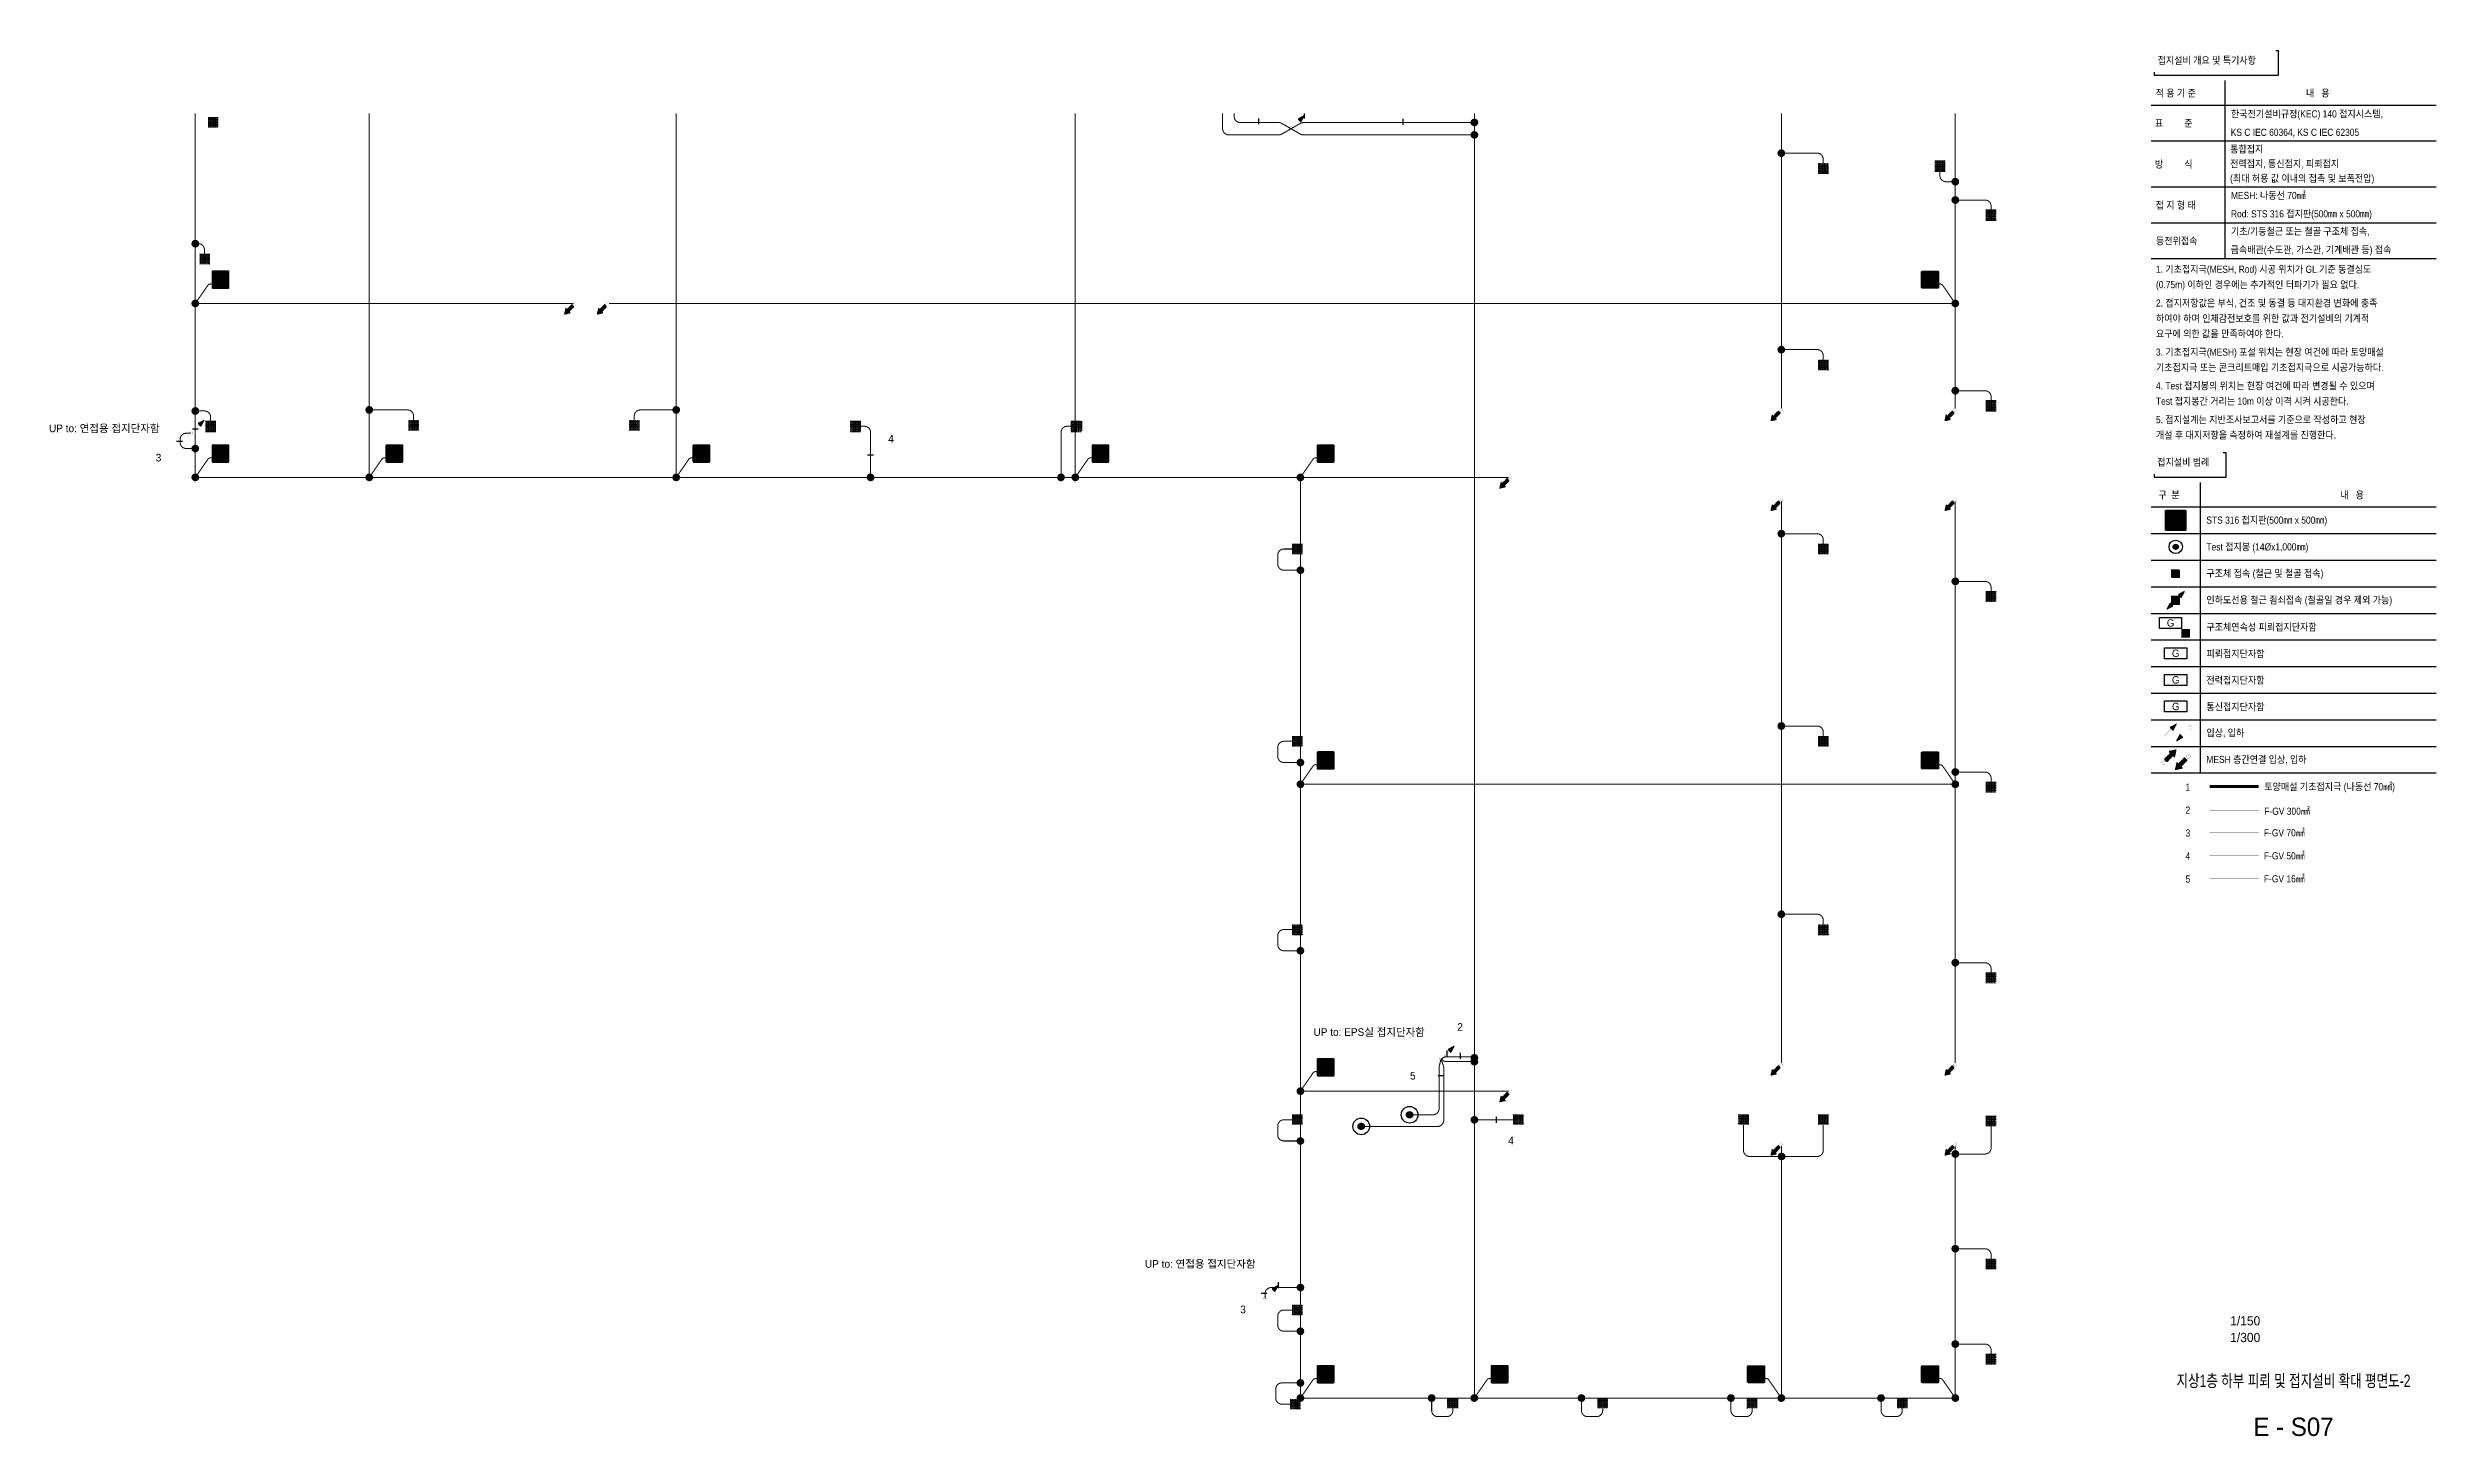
# Model space of a CAD drawing. Header units: millimetres. Extents: x 84495 to 502050, y -708375 to 1238700.
# Drawn here: x 385341 to 502050, y -517718 to -449850 of the extents above; entities that cross this region are included whole.
import ezdxf
from ezdxf.enums import TextEntityAlignment as Align

# ---------------------------------------------------------------- set-up
doc = ezdxf.new("R2010")
doc.units = ezdxf.units.MM
doc.header["$LTSCALE"] = 150
doc.set_wipeout_variables(frame=1)
for name, pattern in [('AM_ISO09W050', [22.5, 12, -1.5, 3, -1.5, 3, -1.5]), ('C2', [18.5, 13.5, -2, 1, -2]), ('HID', [2.3, 1.5, -0.8])]:
    doc.linetypes.add(name, pattern=pattern)
doc.layers.get('0').update_dxf_attribs({"lineweight": 0})
for name, color, linetype in [('------99 Grounding and Lightning', 3, 'Continuous'), ('------99 Grounding_Grounding Terminal Board_E', 3, 'Continuous'), ('------99 Grounding_Grounding Terminal Board_T', 2, 'Continuous'), ('------99 Grounding_Mesh', 6, 'Continuous'), ('-----09 E-WIRE-GV', 2, 'Continuous'), ('-----20 General Symbol', 3, 'Continuous'), ('-----29 Cable Schedule', 1, 'Continuous'), ('-----29 Indicator', 1, 'Continuous'), ('-----30 Text', 2, 'Continuous'), ('-----41 Drawing Title', 2, 'Continuous'), ('-----42 Drawing Number', 2, 'Continuous'), ('-----43 Drawing Scale', 3, 'Continuous')]:
    doc.layers.add(name, color=color, linetype=linetype)
doc.styles.add('ELEC', font='')
doc.styles.get('ELEC').set_extended_font_data('Dotum')
pattern_1 = [(180, (845852.563, 610254.6404), (-1e-14, -6.25), [])]

# ---------------------------------------------------------------- blocks, each defined once
blk = doc.blocks.new('STS 316 접지판')
blk.add_wipeout([(-254, -276), (-270, -270), (-276, -254), (-276, 254), (-270, 270), (-254, 276), (254, 276), (270, 270), (276, 254), (276, -254), (270, -270), (254, -276)])
h = blk.add_hatch(color=256)
h.dxf.hatch_style = 1
h.set_gradient(color1=(132, 132, 132), color2=(214, 214, 214), tint=1, name='SPHERICAL')
edge = h.paths.add_edge_path()
edge.add_line((-254, 276), (254, 276))
edge.add_arc((254, 254), 22.1, 0, 90, ccw=False)
edge.add_line((276, 254), (276, -254))
edge.add_arc((254, -254), 22.1, 270, 360, ccw=False)
edge.add_line((254, -276), (-254, -276))
edge.add_arc((-254, -254), 22.1, 180, 270, ccw=False)
edge.add_line((-276, -254), (-276, 254))
edge.add_arc((-254, 254), 22.1, 90, 180, ccw=False)
h.paths.add_polyline_path([(-169, 221), (169, 221, -0.668179), (173, 212), (-165, 212, -1.496606)], flags=16)
h.paths.add_polyline_path([(221, 169), (221, -169, -0.668179), (212, -173), (212, 165, -1.496606)], flags=16)
h.paths.add_polyline_path([(-173, -212), (165, -212, -1.496606), (169, -221), (-169, -221, -0.668179)], flags=16)
h.paths.add_polyline_path([(-221, 169, 0.022626), (-52, 0, 1.473564), (-43, 4, 0.045564)], flags=16)
h = blk.add_hatch(color=256)
h.set_gradient(color1=(255, 255, 255), tint=1, name='SPHERICAL')
edge = h.paths.add_edge_path()
edge.add_arc((-232, 232), 22.1, 0, 360)
edge = h.paths.add_edge_path()
edge.add_arc((-78, 249), 16.6, 0, 360)
edge = h.paths.add_edge_path()
edge.add_arc((78, 249), 16.6, 0, 360)
edge = h.paths.add_edge_path()
edge.add_arc((232, 232), 22.1, 0, 360)
edge = h.paths.add_edge_path()
edge.add_arc((249, -77), 16.6, 0, 360)
edge = h.paths.add_edge_path()
edge.add_arc((249, 77), 16.6, 0, 360)
edge = h.paths.add_edge_path()
edge.add_arc((-78, -249), 16.6, 0, 360)
edge = h.paths.add_edge_path()
edge.add_arc((78, -249), 16.6, 0, 360)
edge = h.paths.add_edge_path()
edge.add_arc((232, -232), 22.1, 0, 360)
edge = h.paths.add_edge_path()
edge.add_arc((-232, -232), 22.1, 0, 360)
edge = h.paths.add_edge_path()
edge.add_arc((-249, -77), 16.6, 0, 360)
edge = h.paths.add_edge_path()
edge.add_arc((-249, 77), 16.6, 0, 360)
edge = h.paths.add_edge_path()
edge.add_arc((0, 0), 22.1, 0, 360)
h = blk.add_hatch(color=256)
h.set_gradient(color1=(255, 255, 255), tint=1, name='SPHERICAL')
edge = h.paths.add_edge_path()
edge.add_arc((-249, -77), 16.6, 0, 360)
edge = h.paths.add_edge_path()
edge.add_arc((-249, 77), 16.6, 0, 360)
edge = h.paths.add_edge_path()
edge.add_arc((-232, 232), 22.1, 0, 360)
edge = h.paths.add_edge_path()
edge.add_arc((-78, 249), 16.6, 0, 360)
edge = h.paths.add_edge_path()
edge.add_arc((78, 249), 16.6, 0, 360)
edge = h.paths.add_edge_path()
edge.add_arc((0, 0), 22.1, 0, 360)
edge = h.paths.add_edge_path()
edge.add_arc((232, 232), 22.1, 0, 360)
h = blk.add_hatch(color=256)
h.set_gradient(color1=(132, 132, 132), one_color=1, tint=1, name='SPHERICAL')
edge = h.paths.add_edge_path()
edge.add_arc((0, 0), 22.1, 0, 360)
for points in [[(-254, 276), (254, 276, -0.414214), (276, 254), (276, -254, -0.414214), (254, -276), (-254, -276, -0.414214), (-276, -254), (-276, 254, -0.414214), (-254, 276, 0.033225)], [(-221, -169), (-221, 169, -0.668179), (-212, 173), (-43, 4, -0.414214), (-43, -4), (-212, -173, -0.668179), (-221, -169, -0.016281)], [(-169, 221), (169, 221, -0.668179), (173, 212), (4, 43, -0.414214), (-4, 43), (-173, 212, -0.668179), (-169, 221, -0.016281)], [(221, -169), (221, 169, 0.668179), (212, 173), (43, 4, 0.414214), (43, -4), (212, -173, 0.668179), (221, -169, 0.016281)], [(-169, -221), (169, -221, 0.668179), (173, -212), (4, -43, 0.414214), (-4, -43), (-173, -212, 0.668179), (-169, -221, 0.016281)]]:
    blk.add_lwpolyline(points, format="xyb")
for centre, radius in [((-249, 77), 16.6), ((-232, 232), 22.1), ((-78, 249), 16.6), ((0, 0), 22.1), ((78, 249), 16.6), ((232, 232), 22.1), ((249, 77), 16.6), ((-249, -77), 16.6), ((-232, -232), 22.1), ((-78, -249), 16.6), ((78, -249), 16.6), ((232, -232), 22.1), ((249, -77), 16.6)]:
    blk.add_circle(centre, radius)
blk = doc.blocks.new('구조체접속')
h = blk.add_hatch()
h.set_pattern_fill('ANGLE', color=1, scale=200)
h.set_pattern_definition([(0, (0, 0), (0, 55), [40, -15]), (90, (0, 0), (-55, 3e-15), [40, -15])])
h.paths.add_polyline_path([(168, 168), (-168, 168), (-168, -168), (168, -168)])
at = {"color": 1}
for p, q in [((166, 168), (168, 166)), ((-168, -166), (-166, -168))]:
    blk.add_line(p, q, dxfattribs=at)
at = {"color": 1, "const_width": 2}
blk.add_lwpolyline([(168, 168), (-168, 168), (-168, -168), (168, -168)], close=True, dxfattribs=at)
blk = doc.blocks.new("'인하도선용 수직철근 또는 철골")
h = blk.add_hatch()
h.set_pattern_fill('ANSI31', color=256, scale=50, angle=135)
h.set_pattern_definition(pattern_1)
h.paths.add_polyline_path([(291, 293), (180, 89), (88, 181)])
h = blk.add_hatch()
h.set_pattern_fill('ANSI31', color=256, scale=50, angle=135)
h.set_pattern_definition(pattern_1)
h.paths.add_polyline_path([(-291, -293), (-180, -89), (-88, -181)])
at = {"const_width": 3.93}
for points in [[(293, 293), (181, 88), (88, 181), (293, 293)], [(-293, -293), (-181, -88), (-88, -181), (-293, -293)]]:
    blk.add_lwpolyline(points, dxfattribs=at)
at = {"xscale": 0.8, "yscale": 0.8, "zscale": 0.8}
blk.add_blockref('구조체접속', (0, 0), dxfattribs=at)
blk = doc.blocks.new('입상입하1')
h = blk.add_hatch()
h.set_pattern_fill('ANSI31', color=256, scale=50, angle=135)
h.set_pattern_definition([(180, (845993.8846, 610394.13), (-1e-14, -6.25), [])])
h.paths.add_polyline_path([(432, 432), (321, 228), (229, 321)])
at = {"const_width": 3.93}
blk.add_lwpolyline([(0, 61, -1), (0, -61, -1), (0, 61)], format="xyb", dxfattribs=at)
for points in [[(43, 43), (275, 275)], [(434, 433), (322, 227), (229, 321), (434, 433)]]:
    blk.add_lwpolyline(points, dxfattribs=at)
blk = doc.blocks.new('입상입하2')
h = blk.add_hatch()
h.set_pattern_fill('ANSI31', color=256, scale=100, angle=135)
h.set_pattern_definition([(180, (0, 0), (-2e-14, -12.5), [])])
h.paths.add_polyline_path([(326, 242), (377, 192), (433, 433), (192, 377), (242, 326), (39, 124), (124, 39)])
at = {"const_width": 3.93}
blk.add_lwpolyline([(0, 61, -1), (0, -61, -1), (0, 61)], format="xyb", dxfattribs=at)
blk.add_lwpolyline([(377, 192), (326, 242), (124, 39), (39, 124), (242, 326), (192, 377), (433, 433)], close=True, dxfattribs=at)
blk = doc.blocks.new('A$Cbdca0f5f')
at = {"color": 0}
blk.add_lwpolyline([(-360, -360), (-360, 0), (360, 0), (360, -360)], close=True, dxfattribs=at)
at = {"color": 0, "style": 'ELEC'}
blk.add_text('G', height=240, dxfattribs=at).set_placement((0, -180), align=Align.MIDDLE)
blk = doc.blocks.new('구조체연속성 TEST 단자함')
at = {"const_width": 2}
blk.add_lwpolyline([(491, -200), (491, -100, 0.414214), (391, 0), (360, 0)], format="xyb", dxfattribs=at)
at = {"layer": '------99 Grounding_Grounding Terminal Board_E'}
blk.add_blockref('A$Cbdca0f5f', (0, 180), dxfattribs=at)
at = {"xscale": 0.8, "yscale": 0.8, "zscale": 0.8}
blk.add_blockref('구조체접속', (491, -334), dxfattribs=at)
blk = doc.blocks.new('접지봉')
at = {"linetype": 'HID', "ltscale": 200}
h = blk.add_hatch(color=256, dxfattribs=at)
h.dxf.hatch_style = 1
edge = h.paths.add_edge_path()
edge.add_arc((0, 0), 102, 0, 360)
blk.add_circle((0, 0), 271)
blk.add_circle((0, 0), 102, dxfattribs=at)
blk = doc.blocks.new('A13')
blk.add_lwpolyline([(-300, 0), (-300, 300), (300, 300), (300, 0)], close=True)
at = {"style": 'ELEC'}
blk.add_text('G', height=200, dxfattribs=at).set_placement((0, 150), align=Align.MIDDLE)
blk = doc.blocks.new('A$C8673a4d5')
blk.add_wipeout([(-32961, -47990), (-32961, -50363), (-32661, -50363), (-32661, -50663), (-25624, -50663), (-25624, -48290), (-25924, -48290), (-25924, -47990)]).dxf.layer = '-----29 Cable Schedule'
blk.add_wipeout([(-32961, -51192), (-5100, -51192), (-5100, -91305), (-32961, -91305)]).dxf.layer = '-----29 Cable Schedule'
at = {"layer": '-----29 Cable Schedule'}
blk.add_lwpolyline([(-32661, -50363), (-32661, -50663), (-25624, -50663), (-25624, -48290), (-25924, -48290)], dxfattribs=at)
blk.add_wipeout([(-32961, -47990), (-25924, -47990), (-25924, -50363), (-32961, -50363)]).dxf.layer = '-----29 Cable Schedule'
at = {"layer": '-----30 Text', "style": 'ELEC', "width": 0.9}
blk.add_text('접지설비 범례', height=700, dxfattribs=at).set_placement((-32369, -49206), align=Align.MIDDLE_LEFT)
blk.add_wipeout([(-32961, -51193), (-5100, -51193), (-5100, -91306), (-32961, -91306)]).dxf.layer = '-----29 Cable Schedule'
at = {"layer": '-----09 E-WIRE-GV', "color": 6, "linetype": 'AM_ISO09W050', "ltscale": 0.5, "const_width": 300}
blk.add_lwpolyline([(-27238, -80908), (-22438, -80908)], dxfattribs=at)
at = {"layer": '-----09 E-WIRE-GV', "color": 1, "linetype": 'C2', "ltscale": 0.5, "const_width": 30}
blk.add_lwpolyline([(-27238, -83304), (-22438, -83304)], dxfattribs=at)
at = {"layer": '-----09 E-WIRE-GV', "color": 3, "linetype": 'C2', "ltscale": 0.5, "const_width": 30}
blk.add_lwpolyline([(-27238, -85417), (-22438, -85417)], dxfattribs=at)
at = {"layer": '-----09 E-WIRE-GV', "color": 4, "linetype": 'C2', "ltscale": 0.5, "const_width": 30}
blk.add_lwpolyline([(-27238, -87664), (-22438, -87664)], dxfattribs=at)
at = {"layer": '-----09 E-WIRE-GV', "color": 2, "linetype": 'C2', "ltscale": 0.5, "const_width": 30}
blk.add_lwpolyline([(-27238, -89912), (-22438, -89912)], dxfattribs=at)
at = {"layer": '-----29 Cable Schedule'}
blk.add_line((-28161, -51193), (-28161, -79593), dxfattribs=at)
for points in [[(-32961, -53593), (-5100, -53593)], [(-32961, -56193), (-5100, -56193)], [(-32961, -58793), (-5100, -58793)], [(-32961, -61393), (-5100, -61393)], [(-32961, -63993), (-5100, -63993)], [(-32961, -66593), (-5100, -66593)], [(-32961, -69193), (-5100, -69193)], [(-32961, -71793), (-5100, -71793)], [(-32961, -74393), (-5100, -74393)], [(-32961, -76993), (-5100, -76993)], [(-32961, -79593), (-5100, -79593)]]:
    blk.add_lwpolyline(points, dxfattribs=at)
at = {"layer": '------99 Grounding and Lightning'}
for name, p, xscale, yscale, zscale in [('구조체접속', (-30561, -60093), 2.4, 2.4, 2.4), ("'인하도선용 수직철근 또는 철골", (-30561, -62693), 3, 3, 3), ('구조체연속성 TEST 단자함', (-31062, -64931), 3, 3, 3)]:
    blk.add_blockref(name, p, dxfattribs=dict(at, xscale=xscale, yscale=yscale, zscale=zscale))
at = {"layer": '------99 Grounding_Grounding Terminal Board_E', "xscale": 3, "yscale": 3, "zscale": 3}
for p in [(-30561, -67353), (-30561, -69953)]:
    blk.add_blockref('A$Cbdca0f5f', p, dxfattribs=at)
at = {"layer": '------99 Grounding_Grounding Terminal Board_T', "xscale": 3.6, "yscale": 3.6, "zscale": 3.6}
blk.add_blockref('A13', (-30561, -73633), dxfattribs=at)
at = {"layer": '-----20 General Symbol', "xscale": 3, "yscale": 3, "zscale": 3}
for name, p in [('입상입하1', (-31786, -76095)), ('입상입하2', (-31798, -78616))]:
    blk.add_blockref(name, p, dxfattribs=at)
at = {"layer": '-----20 General Symbol', "xscale": 3, "yscale": 3, "zscale": 3, "rotation": 179.9999999997969}
for name, p in [('입상입하1', (-29184, -75140)), ('입상입하2', (-29324, -77969))]:
    blk.add_blockref(name, p, dxfattribs=at)
at = {"layer": '-----30 Text', "style": 'ELEC', "width": 0.9}
for s, p in [('내   용', (-14473, -52422)), ('STS 316 접지판(500㎜ x 500㎜)', (-27561, -54875)), ('Test 접지봉 (14Øx1,000㎜)', (-27561, -57493)), ('구조체 접속 (철근 및 철골 접속)', (-27561, -60083)), ('인하도선용 철근 죔쇠접속 (철골일 경우 제외 가능)', (-27561, -62683)), ('구조체연속성 피뢰접지단자함', (-27561, -65331)), ('피뢰접지단자함', (-27561, -67931)), ('전력접지단자함', (-27561, -70531)), ('통신접지단자함', (-27561, -73131)), ('입상, 입하', (-27561, -75675)), ('MESH 층간연결 입상, 입하', (-27561, -78275)), ('토양매설 기초접지극 (나동선 70㎟)', (-21904, -80938)), ('F-GV 300㎟ ', (-21904, -83333)), ('F-GV 70㎟', (-21940, -85447)), ('F-GV 50㎟', (-21940, -87694)), ('F-GV 16㎟', (-21940, -89941))]:
    blk.add_text(s, height=700, dxfattribs=at).set_placement(p, align=Align.MIDDLE_LEFT)
blk.add_wipeout([(-32961, -11903), (-5100, -11903), (-5100, -47690), (-32961, -47690)]).dxf.layer = '-----29 Cable Schedule'
at = {"layer": '------99 Grounding_Mesh', "xscale": 3.6, "yscale": 3.6, "zscale": 3.6}
blk.add_blockref('STS 316 접지판', (-30561, -54893), dxfattribs=at)
for points, layer in [([(-32961, -11903), (-5100, -11903), (-5100, -47690), (-32961, -47690)], '-----29 Cable Schedule'), ([(-30090, -83689), (-30090, -82716), (-29247, -82229), (-28404, -82716), (-28404, -83689), (-29247, -84176)], '-----29 Indicator'), ([(-30090, -90431), (-30090, -89457), (-29247, -88970), (-28404, -89457), (-28404, -90431), (-29247, -90917)], '-----29 Indicator')]:
    blk.add_wipeout(points).dxf.layer = layer
at = {"layer": '-----29 Cable Schedule'}
for points in [[(-32961, -14303), (-5100, -14303)], [(-32961, -17803), (-5100, -17803)], [(-32961, -22303), (-5100, -22303)], [(-32961, -25803), (-5100, -25803)], [(-32961, -29303), (-5100, -29303)]]:
    blk.add_lwpolyline(points, dxfattribs=at)
at = {"layer": '------99 Grounding and Lightning', "xscale": 2.4, "yscale": 2.4, "zscale": 2.4}
blk.add_blockref('접지봉', (-30561, -57493), dxfattribs=at)
at = {"layer": '-----30 Text', "style": 'ELEC', "width": 0.9}
for s, p in [('적 용 기 준', (-32525, -13133)), ('내   용', (-17834, -13133)), ('표         준', (-32594, -16073)), ('한국전기설비규정(KEC) 140 접지시스템,', (-25161, -15165)), ('통합접지', (-25245, -18609)), ('KS C IEC 60364, KS C IEC 62305', (-25182, -16965)), ('방         식', (-32594, -20083)), ('전력접지, 통신접지, 피뢰접지 ', (-25245, -20036)), ('(최대 허용 값 이내의 접촉 및 보폭전압)', (-25245, -21462)), ('MESH: 나동선 70㎟', (-25161, -23136)), ('접 지 형 태', (-32525, -24091)), ('Rod: STS 316 접지판(500㎜ x 500㎜)', (-25161, -24936)), ('등전위접속', (-32491, -27583)), ('금속배관(수도관, 가스관, 기계배관 등) 접속', (-25197, -28444)), ('기초/기둥철근 또는 철골 구조체 접속,', (-25161, -26644)), ('1. 기초접지극(MESH, Rod) 시공 위치가 GL.기준 동결심도', (-32491, -30353)), ('(0.75m) 이하인 경우에는 추가적인 터파기가 필요 없다.', (-32491, -31853)), ('하여야 하며 인체감전보호를 위한 값과 전기설비의 기계적 ', (-32491, -35153)), ('2. 접지저항값은 부식, 건조 및 동결 등 대지환경 변화에 충족', (-32491, -33653)), ('요구에 의한 값을 만족하여야 한다.', (-32491, -36653)), ('3. 기초접지극(MESH) 포설 위치는 현장 여건에 따라 토양매설', (-32491, -38453)), ('기초접지극 또는 콘크리트매입 기초접지극으로 시공가능하다.', (-32491, -39953)), ('4. Test 접지봉의 위치는 현장 여건에 따라 변경될 수 있으며', (-32491, -41753)), ('Test 접지봉간 거리는 10m 이상 이격 시켜 시공한다.', (-32491, -43253)), ('5. 접지설계는 지반조사보고서를 기준으로 작성하고 현장 ', (-32491, -45053)), ('개설 후 대지저항을 측정하여 재설계를 진행한다.', (-32491, -46553)), ('구  분', (-32253, -52408))]:
    blk.add_text(s, height=700, dxfattribs=at).set_placement(p, align=Align.MIDDLE_LEFT)
for points, layer in [([(-32961, -8700), (-32961, -11074), (-32661, -11074), (-32661, -11374), (-20506, -11374), (-20506, -9000), (-20806, -9000), (-20806, -8700)], '-----29 Cable Schedule'), ([(-30090, -81442), (-30090, -80468), (-29247, -79982), (-28404, -80468), (-28404, -81442), (-29247, -81929)], '-----29 Indicator'), ([(-30090, -88183), (-30090, -87210), (-29247, -86723), (-28404, -87210), (-28404, -88183), (-29247, -88670)], '-----29 Indicator')]:
    blk.add_wipeout(points).dxf.layer = layer
at = {"layer": '-----29 Cable Schedule'}
blk.add_lwpolyline([(-32661, -11074), (-32661, -11374), (-20506, -11374), (-20506, -9000), (-20806, -9000)], dxfattribs=at)
at = {"layer": '-----30 Text', "style": 'ELEC', "width": 0.9}
for s, p in [('1', (-29603, -80979)), ('5', (-29603, -89960))]:
    blk.add_text(s, height=700, dxfattribs=at).set_placement(p, align=Align.MIDDLE_LEFT)
blk.add_wipeout([(-30090, -85936), (-30090, -84963), (-29247, -84476), (-28404, -84963), (-28404, -85936), (-29247, -86423)]).dxf.layer = '-----29 Indicator'
for s, p in [('2', (-29603, -83226)), ('3', (-29603, -85465)), ('4', (-29603, -87713))]:
    blk.add_text(s, height=700, dxfattribs=at).set_placement(p, align=Align.MIDDLE_LEFT)
blk.add_wipeout([(-32961, -8700), (-20806, -8700), (-20806, -11074), (-32961, -11074)]).dxf.layer = '-----29 Cable Schedule'
at = {"layer": '-----29 Cable Schedule'}
blk.add_lwpolyline([(-25761, -11903), (-25761, -29303)], dxfattribs=at)
at = {"layer": '-----30 Text', "style": 'ELEC', "width": 0.9}
blk.add_text('접지설비 개요 및 특기사항', height=700, dxfattribs=at).set_placement((-32331, -9925), align=Align.MIDDLE_LEFT)
blk = doc.blocks.new('접속점 (본딩)')
h = blk.add_hatch(color=256)
h.dxf.hatch_style = 1
h.paths.add_polyline_path([(125, 0, 1), (-125, 0, 1)])
at = {"const_width": 2}
for points in [[(125, 0, 1), (-125, 0)], [(125, 0, -1), (-125, 0)]]:
    blk.add_lwpolyline(points, format="xyb", dxfattribs=at)
blk = doc.blocks.new('A$Ccb354d3c')
at = {"layer": '------99 Grounding_Mesh', "xscale": 1.5, "yscale": 1.5, "zscale": 1.5}
for name, p in [('접속점 (본딩)', (0, 0)), ('STS 316 접지판', (1232, -1164))]:
    blk.add_blockref(name, p, dxfattribs=at)
at = {"layer": '------99 Grounding_Mesh', "linetype": 'AM_ISO09W050', "ltscale": 0.12, "const_width": 50}
blk.add_lwpolyline([(619, -893), (0, 0)], dxfattribs=at)
blk.add_lwpolyline([(619, -893, 0.7141311), (884, -816)], format="xyb", dxfattribs=at)

msp = doc.modelspace()

# ---------------------------------------------------------------- linework, layer by layer
at = {"layer": '------99 Grounding_Mesh', "linetype": 'AM_ISO09W050', "const_width": 50, "elevation": 0}
for points in [[(392550, -453050), (392550, -470850)], [(401050, -453050), (401050, -470850)], [(416050, -453050), (416050, -470850)], [(435550, -470850), (435550, -453050)], [(455050, -453050), (455050, -515850)], [(470050, -453050), (470050, -467476)], [(478549, -453050), (478550, -467476)], [(446550, -470850), (446550, -515850)], [(470050, -472024), (470050, -499476)], [(478550, -472024), (478550, -499476)], [(470050, -503524), (470050, -515850)], [(478550, -503524), (478550, -515850)]]:
    msp.add_lwpolyline(points, dxfattribs=at)
at = {"layer": '------99 Grounding_Mesh', "linetype": 'AM_ISO09W050', "const_width": 50}
for points in [[(392550, -462350), (411026, -462350)], [(412774, -462350), (478550, -462350)], [(392550, -470850), (456726, -470850)], [(446551, -485850), (478550, -485850)], [(446551, -515850), (478550, -515850)]]:
    msp.add_lwpolyline(points, dxfattribs=at)
at = {"layer": '------99 Grounding_Mesh', "const_width": 50}
msp.add_lwpolyline([(446551, -500850), (456726, -500850)], dxfattribs=at)
at = {"layer": '-----09 E-WIRE-GV', "color": 2, "linetype": 'C2', "ltscale": 0.3, "const_width": 50, "elevation": 0}
for points in [[(446092, -453808), (445642, -454068, -0.1316525), (445492, -454108), (443049, -454108, -0.4142136), (442749, -453808), (442749, -453050)], [(446092, -453808), (445642, -453548, 0.1316525), (445492, -453508), (443616, -453508, -0.4142136), (443316, -453208), (443316, -453050)], [(449521, -502573), (453254, -502573, 0.4142136), (453554, -502273), (453554, -499704, 0.0894457), (453535, -499599), (453420, -499290)], [(451884, -502006), (453026, -502006, 0.4142136), (453326, -501706), (453326, -499689, -0.0639651), (453336, -499613), (453420, -499290)]]:
    msp.add_lwpolyline(points, format="xyb", dxfattribs=at)
at = {"layer": '-----09 E-WIRE-GV', "color": 3, "linetype": 'C2', "ltscale": 0.3, "const_width": 50, "elevation": 0}
for points in [[(446092, -453808), (446542, -453548, -0.1316525), (446692, -453508), (455050, -453508)], [(446092, -453808), (446542, -454068, 0.1316525), (446692, -454108), (455050, -454108)], [(444820, -510985), (444820, -510751, -0.4142136), (445120, -510451), (446550, -510451)]]:
    msp.add_lwpolyline(points, format="xyb", dxfattribs=at)
at = {"layer": '-----09 E-WIRE-GV', "color": 4, "linetype": 'C2', "ltscale": 0.1, "const_width": 50, "elevation": 0}
for points in [[(472100, -455498), (472100, -455303, 0.4142136), (471800, -455003), (470050, -455003)], [(477797, -455902), (477797, -456097, 0.4142136), (478097, -456397), (478550, -456397)], [(480300, -457788), (480300, -457593, 0.4142136), (480000, -457293), (478550, -457293)], [(393000, -459923), (393000, -459728, 0.4142136), (392700, -459428), (392550, -459428)], [(472100, -465098), (472100, -464903, 0.4142136), (471800, -464603), (470050, -464603)], [(480300, -467108), (480300, -466913, 0.4142136), (480000, -466613), (478550, -466613)], [(393300, -468098), (393300, -467903, 0.4142136), (393000, -467603), (392550, -467603)], [(403217, -468048), (403217, -467853, 0.4142136), (402917, -467553), (401050, -467553)], [(414000, -468048), (414000, -467853, -0.4142136), (414300, -467553), (416050, -467553)], [(425052, -468350), (425247, -468350, -0.4142136), (425547, -468650), (425547, -470850)], [(472100, -474098), (472100, -473903, 0.4142136), (471800, -473603), (470050, -473603)], [(446148, -474350), (445742, -474350, 0.4142136), (445442, -474650), (445442, -475087, 0.4142136), (445742, -475387), (446550, -475387)], [(480300, -476428), (480300, -476233, 0.4142136), (480000, -475933), (478550, -475933)], [(472100, -483498), (472100, -483303, 0.4142136), (471800, -483003), (470050, -483003)], [(472100, -492698), (472100, -492503, 0.4142136), (471800, -492203), (470050, -492203)], [(446148, -492950), (445742, -492950, 0.4142136), (445442, -493250), (445442, -493687, 0.4142136), (445742, -493987), (446550, -493987)], [(480300, -495068), (480300, -494873, 0.4142136), (480000, -494573), (478550, -494573)], [(446148, -502250), (445742, -502250, 0.4142136), (445442, -502550), (445442, -502987, 0.4142136), (445742, -503287), (446550, -503287)], [(468200, -502502), (468200, -503744, 0.4142136), (468500, -504044), (470050, -504044)], [(472100, -502502), (472100, -503744, -0.4142136), (471800, -504044), (470050, -504044)], [(480300, -502558), (480300, -503623, -0.4142136), (480000, -503923), (478550, -503923)], [(480300, -509048), (480300, -508853, 0.4142136), (480000, -508553), (478550, -508553)], [(446148, -511550), (445742, -511550, 0.4142136), (445442, -511850), (445442, -512287, 0.4142136), (445742, -512587), (446550, -512587)]]:
    msp.add_lwpolyline(points, format="xyb", dxfattribs=at)
at = {"layer": '-----09 E-WIRE-GV', "color": 1, "linetype": 'C2', "ltscale": 0.3, "const_width": 50, "elevation": 0}
for points in [[(455050, -499169), (453692, -499169, 0.1495136), (453524, -499220), (453420, -499290)], [(455050, -499407), (453689, -499407, -0.1452457), (453525, -499359), (453420, -499290)]]:
    msp.add_lwpolyline(points, format="xyb", dxfattribs=at)
at = {"layer": '-----09 E-WIRE-GV', "color": 4, "linetype": 'C2', "ltscale": 0.1, "const_width": 50, "elevation": 0}
msp.add_lwpolyline([(456948, -502250), (455050, -502250)], dxfattribs=at)
at = {"layer": '-----09 E-WIRE-GV', "color": 4, "linetype": 'C2', "ltscale": 0.1, "const_width": 50}
for points in [[(454000, -516352), (454000, -516459, -0.4142136), (453700, -516759), (453263, -516759, -0.4142136), (452963, -516459), (452963, -515850)], [(461320, -516352), (461320, -516459, -0.4142136), (461020, -516759), (460583, -516759, -0.4142136), (460283, -516459), (460283, -515850)], [(475960, -516352), (475960, -516459, -0.4142136), (475660, -516759), (475223, -516759, -0.4142136), (474923, -516459), (474923, -515850)]]:
    msp.add_lwpolyline(points, format="xyb", dxfattribs=at)
at = {"layer": '-----29 Indicator', "elevation": 0}
for points in [[(444505, -453050, 0, 0, 0), (444505, -453299, 64.2, 64.2, 0), (444505, -453599, 0, 0, 0)], [(446743, -453050, 64.2, 64.2, 0), (446743, -453309, 0, 0, 0)], [(451562, -453050, 0, 0, 0), (451562, -453324, 64.2, 64.2, 0), (451562, -453625, 0, 0, 0)], [(391537, -468482, 0, 0, 0), (392400, -468482, 64.2, 64.2, 0), (392700, -468482, 0, 0, 0)], [(445086, -509322, 0, 0, 0), (445471, -509322, 0, 0, 0), (445471, -510185, 64.2, 64.2, 0), (445471, -510486, 0, 0, 0)]]:
    msp.add_lwpolyline(points, format="xyseb", dxfattribs=at)

# ---------------------------------------------------------------- block references
at = {"layer": '------99 Grounding and Lightning', "yscale": 1.5, "zscale": 1.5}
for name, p, xscale, rotation in [('구조체접속', (393423, -453495), 1.5, 269.9999999999999), ('접속점 (본딩)', (470050, -455003), -1.5, 180), ('구조체접속', (472100, -455750), 1.5, 269.9999999999999), ('구조체접속', (477800, -455650), 1.5, 180), ('접속점 (본딩)', (478550, -456397), 1.5, 90.00000000000001), ('접속점 (본딩)', (478550, -457293), -1.5, 180), ('구조체접속', (480300, -458040), 1.5, 89.99999999999999), ('접속점 (본딩)', (392550, -459428), 1.5, 270), ('접속점 (본딩)', (470050, -464603), -1.5, 180), ('구조체접속', (472100, -465350), 1.5, 269.9999999999999), ('접속점 (본딩)', (478550, -466613), -1.5, 180), ('접속점 (본딩)', (392550, -467603), 1.5, 270), ('구조체접속', (480300, -467360), 1.5, 89.99999999999999), ('구조체접속', (424800, -468350), 1.5, 269.9999999999999), ('구조체접속', (435600, -468350), 1.5, 269.9999999999999), ('접속점 (본딩)', (425547, -470850), -1.5, 270), ('접속점 (본딩)', (470050, -473603), -1.5, 180), ('구조체접속', (446400, -474350), 1.5, 269.9999999999999), ('구조체접속', (472100, -474350), 1.5, 269.9999999999999), ('접속점 (본딩)', (446550, -475387), -1.5, 270), ('접속점 (본딩)', (478550, -475933), -1.5, 180), ('구조체접속', (480300, -476680), 1.5, 89.99999999999999), ('접속점 (본딩)', (470050, -483003), -1.5, 180), ('구조체접속', (472100, -483750), 1.5, 269.9999999999999), ('구조체접속', (480300, -486000), 1.5, 89.99999999999999), ('접속점 (본딩)', (470050, -492203), -1.5, 180), ('구조체접속', (446400, -492950), 1.5, 269.9999999999999), ('구조체접속', (472100, -492950), 1.5, 269.9999999999999), ('접속점 (본딩)', (446550, -493987), -1.5, 270), ('접속점 (본딩)', (478550, -494573), -1.5, 180), ('구조체접속', (480300, -495320), 1.5, 89.99999999999999), ('접속점 (본딩)', (455050, -499219), -1.5, 270), ('접속점 (본딩)', (455050, -499407), -1.5, 270), ('접지봉', (451884, -502006), 1.5, 90), ('구조체접속', (446400, -502250), 1.5, 269.9999999999999), ('접지봉', (449521, -502573), 1.5, 90), ('접속점 (본딩)', (455050, -502250), -1.5, 270), ('구조체접속', (457200, -502250), 1.5, 269.9999999999999), ('구조체접속', (468200, -502250), 1.5, 269.9999999999999), ('구조체접속', (472100, -502250), 1.5, 269.9999999999999), ('구조체접속', (480300, -502310), 1.5, 89.99999999999999), ('접속점 (본딩)', (446550, -503287), -1.5, 270), ('접속점 (본딩)', (470060, -504044), -1.5, 180), ('접속점 (본딩)', (478550, -503923), -1.5, 180), ('접속점 (본딩)', (478550, -508553), -1.5, 180), ('구조체접속', (480300, -509300), 1.5, 89.99999999999999), ('접속점 (본딩)', (446550, -510451), -1.5, 270), ('구조체접속', (446400, -511550), 1.5, 269.9999999999999), ('접속점 (본딩)', (446550, -512587), -1.5, 270), ('접속점 (본딩)', (478550, -513213), -1.5, 180), ('구조체접속', (480300, -513960), 1.5, 89.99999999999999)]:
    msp.add_blockref(name, p, dxfattribs=dict(at, xscale=xscale, rotation=rotation))
for name, p, xscale in [('접속점 (본딩)', (455050, -453500), 1.5), ('접속점 (본딩)', (455050, -454108), 1.5), ('접속점 (본딩)', (401050, -467553), -1.5), ('접속점 (본딩)', (416050, -467553), -1.5), ('구조체접속', (393300, -468350), 1.5), ('구조체접속', (403217, -468300), 1.5), ('구조체접속', (414000, -468300), 1.5), ('접속점 (본딩)', (452963, -515850), 1.5), ('구조체접속', (454000, -516100), 1.5), ('접속점 (본딩)', (460283, -515850), 1.5), ('구조체접속', (461320, -516100), 1.5), ('접속점 (본딩)', (467586, -515850), 1.5), ('접속점 (본딩)', (474923, -515850), 1.5), ('구조체접속', (475960, -516100), 1.5)]:
    msp.add_blockref(name, p, dxfattribs=dict(at, xscale=xscale))
at = {"layer": '-----20 General Symbol', "xscale": 1.5, "yscale": 1.5, "zscale": 1.5}
for p in [(446092, -453808), (453420, -499290), (444820, -510985)]:
    msp.add_blockref('입상입하1', p, dxfattribs=at)
at = {"layer": '-----20 General Symbol', "xscale": 1.2, "yscale": 1.2, "zscale": 1.2, "rotation": 180}
for p in [(411100, -462350), (412700, -462350), (470050, -467550), (478550, -467550), (456800, -470850), (470050, -471950), (478550, -471950), (470050, -499550), (478550, -499550), (456800, -500850), (470050, -503450), (478550, -503450)]:
    msp.add_blockref('입상입하2', p, dxfattribs=at)
at = {"layer": '-----29 Cable Schedule', "xscale": 0.5, "yscale": 0.5, "zscale": 0.5}
msp.add_blockref('A$C8673a4d5', (504600, -445500), dxfattribs=at)

# ---------------------------------------------------------------- texts
at = {"layer": '-----41 Drawing Title', "style": 'ELEC', "width": 0.75}
msp.add_text('지상1층 하부 피뢰 및 접지설비 확대 평면도-2', height=600, dxfattribs=at).set_placement((495075, -515005), align=Align.MIDDLE_CENTER)
at = {"layer": '-----42 Drawing Number', "style": 'ELEC'}
msp.add_text('E - S07', height=900, dxfattribs=at).set_placement((495075, -517255), align=Align.MIDDLE_CENTER)
at = {"layer": '-----43 Drawing Scale', "style": 'ELEC'}
for s, p in [('1/150', (491980, -512300)), ('1/300', (491980, -513115))]:
    msp.add_text(s, height=450, dxfattribs=at).set_placement(p)

# ---------------------------------------------------------------- wipeouts: each hides what was drawn before it
for points in [[(426209, -469163), (426209, -468757), (426560, -468554), (426911, -468757), (426911, -469163), (426560, -469366)], [(390416, -470084), (390416, -469678), (390767, -469476), (391118, -469678), (391118, -470084), (390767, -470287)], [(443410, -511720), (443410, -511315), (443761, -511112), (444112, -511315), (444112, -511720), (443761, -511923)]]:
    msp.add_wipeout(points).dxf.layer = '-----29 Indicator'

# ---------------------------------------------------------------- next in the draw order: linework, layer by layer
at = {"layer": '-----29 Indicator', "elevation": 0}
for points in [[(426560, -469366, 0, 0, 0), (426560, -469750, 0, 0, 0), (425697, -469750, 64.2, 64.2, 0), (425396, -469750, 0, 0, 0)], [(443761, -511112, 0, 0, 0), (443761, -510728, 0, 0, 0), (444624, -510728, 64.2, 64.2, 0), (444925, -510728, 0, 0, 0)]]:
    msp.add_lwpolyline(points, format="xyseb", dxfattribs=at)

# ---------------------------------------------------------------- next in the draw order: block references
at = {"layer": '-----09 E-WIRE-GV', "xscale": -1, "rotation": 180}
for p in [(392550, -462350), (392550, -470850), (401050, -470850), (416050, -470850), (435550, -470850), (446550, -470850), (446550, -485850), (446550, -500850), (446550, -515850), (455050, -515850)]:
    msp.add_blockref('A$Ccb354d3c', p, dxfattribs=at)
at = {"layer": '-----09 E-WIRE-GV', "rotation": 180}
for p in [(478550, -462350), (478550, -485850), (470050, -515850), (478550, -515850)]:
    msp.add_blockref('A$Ccb354d3c', p, dxfattribs=at)

# ---------------------------------------------------------------- next in the draw order: texts
at = {"layer": '-----30 Text', "style": 'ELEC'}
for s, p in [('4', (426409, -468963)), ('3', (390616, -469884)), ('3', (443610, -511521))]:
    msp.add_text(s, height=375, dxfattribs=at).set_placement(p, align=Align.MIDDLE_LEFT)

# ---------------------------------------------------------------- next in the draw order: wipeouts: each hides what was drawn before it
for points in [[(454017, -497911), (454017, -497505), (454368, -497303), (454720, -497505), (454720, -497911), (454368, -498114)], [(451708, -500296), (451708, -499890), (452059, -499687), (452411, -499890), (452411, -500296), (452059, -500499)], [(456503, -503466), (456503, -503060), (456854, -502857), (457205, -503060), (457205, -503466), (456854, -503669)], [(438891, -508947), (445086, -508947), (445086, -509697), (438891, -509697)]]:
    msp.add_wipeout(points).dxf.layer = '-----29 Indicator'

# ---------------------------------------------------------------- next in the draw order: linework, layer by layer
at = {"layer": '-----09 E-WIRE-GV', "color": 3, "linetype": 'C2', "ltscale": 0.3, "const_width": 50, "elevation": 0}
msp.add_lwpolyline([(392340, -468692), (392340, -468692), (392105, -468692, 0.4142136), (391805, -468992), (391805, -469138, 0.4142136), (392105, -469438), (392550, -469438)], format="xyb", dxfattribs=at)
at = {"layer": '-----09 E-WIRE-GV', "color": 4, "linetype": 'C2', "ltscale": 0.1, "const_width": 50, "elevation": 0}
for points in [[(435348, -468350), (435153, -468350, 0.4142136), (434853, -468650), (434853, -470850)], [(446148, -483750), (445742, -483750, 0.4142136), (445442, -484050), (445442, -484487, 0.4142136), (445742, -484787), (446550, -484787)], [(480300, -485748), (480300, -485553, 0.4142136), (480000, -485253), (478550, -485253)], [(480300, -513708), (480300, -513513, 0.4142136), (480000, -513213), (478550, -513213)], [(446048, -516150), (445642, -516150, -0.4142136), (445342, -515850), (445342, -515413, -0.4142136), (445642, -515113), (446550, -515113)]]:
    msp.add_lwpolyline(points, format="xyb", dxfattribs=at)
at = {"layer": '-----09 E-WIRE-GV', "color": 4, "linetype": 'C2', "ltscale": 0.1, "const_width": 50}
msp.add_lwpolyline([(468623, -516352), (468623, -516459, -0.4142136), (468323, -516759), (467886, -516759, -0.4142136), (467586, -516459), (467586, -515850)], format="xyb", dxfattribs=at)
at = {"layer": '-----29 Indicator', "elevation": 0}
for points in [[(390767, -469476, 0, 0, 0), (390767, -469091, 0, 0, 0), (391630, -469091, 64.2, 64.2, 0), (391931, -469091, 0, 0, 0)], [(453323, -497989, 0, 0, 0), (453707, -497989, 0, 0, 0), (453707, -498853, 64.2, 64.2, 0), (453707, -499153, 0, 0, 0)], [(454368, -498114, 0, 0, 0), (454368, -498977, 64.2, 64.2, 0), (454368, -499278, 0, 0, 0)], [(452411, -500093, 0, 0, 0), (453274, -500093, 64.2, 64.2, 0), (453574, -500093, 0, 0, 0)], [(456503, -503263, 0, 0, 0), (456118, -503263, 0, 0, 0), (456118, -502400, 64.2, 64.2, 0), (456118, -502099, 0, 0, 0)]]:
    msp.add_lwpolyline(points, format="xyseb", dxfattribs=at)

# ---------------------------------------------------------------- next in the draw order: block references
at = {"layer": '------99 Grounding and Lightning', "yscale": 1.5, "zscale": 1.5}
for name, p, xscale, rotation in [('구조체접속', (393000, -460175), 1.5, 269.9999999999999), ('접속점 (본딩)', (392550, -469438), 1.5, 270), ('접속점 (본딩)', (434853, -470850), -1.5, 270), ('구조체접속', (446400, -483750), 1.5, 269.9999999999999), ('접속점 (본딩)', (446550, -484787), -1.5, 270), ('접속점 (본딩)', (478550, -485253), -1.5, 180), ('접속점 (본딩)', (446550, -515113), 1.5, 270)]:
    msp.add_blockref(name, p, dxfattribs=dict(at, xscale=xscale, rotation=rotation))
at = {"layer": '------99 Grounding and Lightning', "xscale": 1.5, "yscale": 1.5, "zscale": 1.5}
for p in [(468623, -516100), (446300, -516150)]:
    msp.add_blockref('구조체접속', p, dxfattribs=at)
at = {"layer": '-----20 General Symbol', "xscale": 1.5, "yscale": 1.5, "zscale": 1.5}
msp.add_blockref('입상입하1', (392340, -468692), dxfattribs=at)

# ---------------------------------------------------------------- next in the draw order: texts
at = {"layer": '-----30 Text', "style": 'ELEC'}
for s, p in [('2', (454217, -497711)), ('5', (451908, -500096)), ('4', (456703, -503266)), ('UP to: 연접용 접지단자함', (438953, -509294))]:
    msp.add_text(s, height=375, dxfattribs=at).set_placement(p, align=Align.MIDDLE_LEFT)

# ---------------------------------------------------------------- next in the draw order: wipeouts: each hides what was drawn before it
for points in [[(385341, -468107), (391537, -468107), (391537, -468857), (385341, -468857)], [(447127, -497614), (453323, -497614), (453323, -498364), (447127, -498364)]]:
    msp.add_wipeout(points).dxf.layer = '-----29 Indicator'

# ---------------------------------------------------------------- next in the draw order: texts
for s, p in [('UP to: 연접용 접지단자함', (385403, -468454)), ('UP to: EPS실 접지단자함', (447189, -497962))]:
    msp.add_text(s, height=375, dxfattribs=at).set_placement(p, align=Align.MIDDLE_LEFT)

doc.saveas('drawing.dxf')
